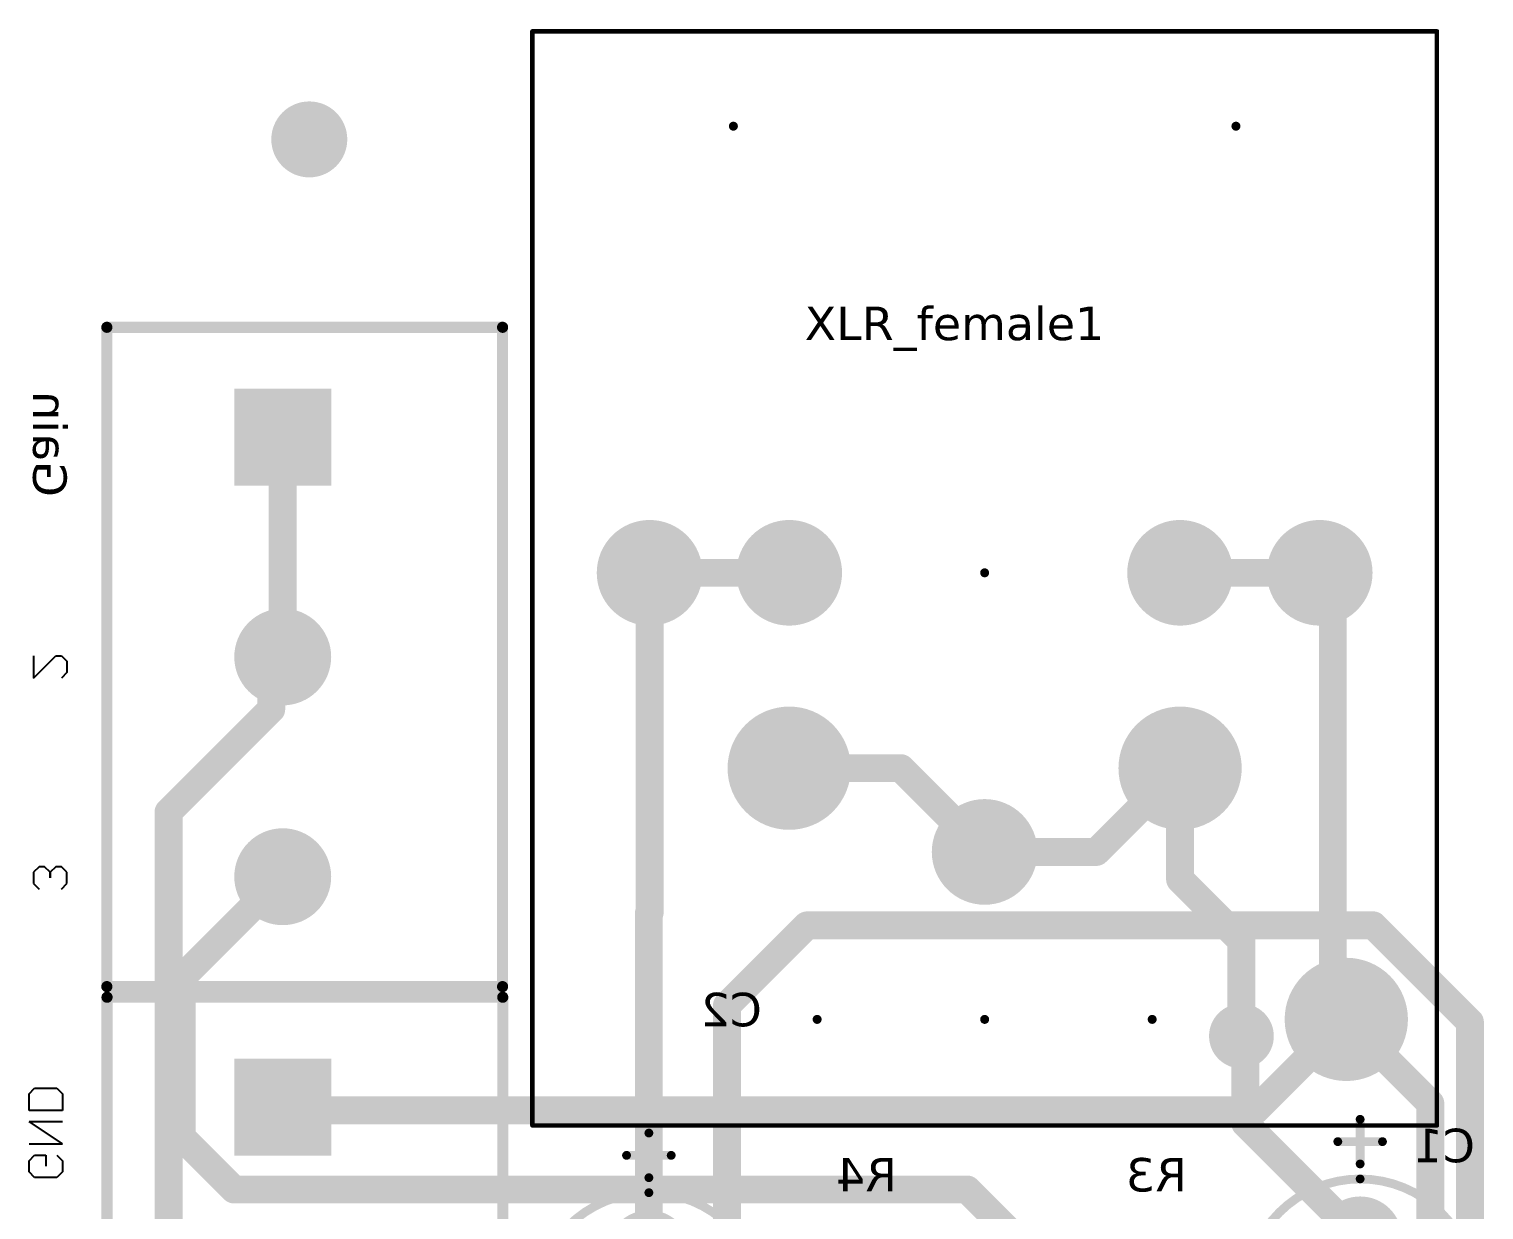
# Model space of a CAD drawing. Header units: millimetres. Extents: x 28 to 434, y 70 to 207.
# Drawn here: x 28.12 to 61.2, y 179.82 to 206.68 of the extents above; entities that cross this region are included whole.
import ezdxf

# ---------------------------------------------------------------- set-up
doc = ezdxf.new("R2010")
doc.units = ezdxf.units.MM
doc.header["$LTSCALE"] = 0.5
doc.layers.get('0').update_dxf_attribs({"color": 250})
for name, color, linetype in [('BottomLayer', 5, 'Continuous'), ('BottomOverlay', 54, 'Continuous'), ('BottomSolder', 6, 'Continuous'), ('MultiLayer', 9, 'Continuous'), ('TopLayer', 1, 'Continuous'), ('TopOverlay', 2, 'Continuous'), ('TopSolder', 216, 'Continuous')]:
    doc.layers.add(name, color=color, linetype=linetype)
doc.styles.get("Standard").update_dxf_attribs({"font": 'verdana.ttf'})

# ---------------------------------------------------------------- blocks, each defined once
blk = doc.blocks.new('XLR_F______N_______NCJ6FA_V_B_1')
at = {"layer": 'BottomLayer'}
for points, const_width in [([(7.575, 10.16, 1), (8.875, 10.16, 1)], 1.3), ([(-0.55, 6.35, 1), (0.55, 6.35, 1)], 1.1), ([(-5.095, 4.445, 1), (-3.795, 4.445, 1)], 1.3), ([(3.795, 4.445, 1), (5.095, 4.445, 1)], 1.3), ([(-8.17, 0, 1), (-7.07, 0, 1)], 1.1), ([(-4.995, 0, 1), (-3.895, 0, 1)], 1.1), ([(3.895, 0, 1), (4.995, 0, 1)], 1.1), ([(7.07, 0, 1), (8.17, 0, 1)], 1.1)]:
    blk.add_lwpolyline(points, format="xyb", close=True, dxfattribs=dict(at, const_width=const_width))
at = {"layer": 'BottomOverlay', "const_width": 0.1}
for points in [[(-10.287, 12.573), (-10.287, -12.319)], [(10.287, 12.573), (-10.287, 12.573)], [(10.287, 12.573), (10.287, -12.319)], [(10.287, -12.319), (-10.287, -12.319)]]:
    blk.add_lwpolyline(points, dxfattribs=at)
at = {"layer": 'BottomOverlay', "const_width": 0.05}
for points in [[(-10.312, 12.573, 1), (-10.262, 12.573, 1)], [(-10.312, 12.573, 1), (-10.262, 12.573, 1)], [(10.262, 12.573, 1), (10.312, 12.573, 1)], [(10.262, 12.573, 1), (10.312, 12.573, 1)], [(-10.312, -12.319, 1), (-10.262, -12.319, 1)], [(-10.312, -12.319, 1), (-10.262, -12.319, 1)], [(10.262, -12.319, 1), (10.312, -12.319, 1)], [(10.262, -12.319, 1), (10.312, -12.319, 1)]]:
    blk.add_lwpolyline(points, format="xyb", close=True, dxfattribs=at)
at = {"layer": 'BottomSolder'}
for points, const_width in [([(7.524, 10.16, 1), (8.926, 10.16, 1)], 1.402), ([(-3.861, 10.16, 1), (-3.759, 10.16, 1)], 0.102), ([(-0.051, 10.16, 1), (0.051, 10.16, 1)], 0.102), ([(3.759, 10.16, 1), (3.861, 10.16, 1)], 0.102), ([(-0.601, 6.35, 1), (0.601, 6.35, 1)], 1.202), ([(-5.146, 4.445, 1), (-3.744, 4.445, 1)], 1.402), ([(3.744, 4.445, 1), (5.146, 4.445, 1)], 1.402), ([(-8.221, 0, 1), (-7.019, 0, 1)], 1.202), ([(-5.046, 0, 1), (-3.844, 0, 1)], 1.202), ([(3.844, 0, 1), (5.046, 0, 1)], 1.202), ([(7.019, 0, 1), (8.221, 0, 1)], 1.202), ([(-0.051, 0, 1), (0.051, 0, 1)], 0.102), ([(-5.766, -10.16, 1), (-5.664, -10.16, 1)], 0.102), ([(5.664, -10.16, 1), (5.766, -10.16, 1)], 0.102)]:
    blk.add_lwpolyline(points, format="xyb", close=True, dxfattribs=dict(at, const_width=const_width))
at = {"layer": 'MultiLayer'}
for points, const_width in [([(7.575, 10.16, 1), (8.875, 10.16, 1)], 1.3), ([(-0.55, 6.35, 1), (0.55, 6.35, 1)], 1.1), ([(-5.095, 4.445, 1), (-3.795, 4.445, 1)], 1.3), ([(3.795, 4.445, 1), (5.095, 4.445, 1)], 1.3), ([(-8.17, 0, 1), (-7.07, 0, 1)], 1.1), ([(-4.995, 0, 1), (-3.895, 0, 1)], 1.1), ([(3.895, 0, 1), (4.995, 0, 1)], 1.1), ([(7.07, 0, 1), (8.17, 0, 1)], 1.1)]:
    blk.add_lwpolyline(points, format="xyb", close=True, dxfattribs=dict(at, const_width=const_width))
at = {"layer": 'TopLayer'}
for points, const_width in [([(7.575, 10.16, 1), (8.875, 10.16, 1)], 1.3), ([(-0.55, 6.35, 1), (0.55, 6.35, 1)], 1.1), ([(-5.095, 4.445, 1), (-3.795, 4.445, 1)], 1.3), ([(3.795, 4.445, 1), (5.095, 4.445, 1)], 1.3), ([(-8.17, 0, 1), (-7.07, 0, 1)], 1.1), ([(-4.995, 0, 1), (-3.895, 0, 1)], 1.1), ([(3.895, 0, 1), (4.995, 0, 1)], 1.1), ([(7.07, 0, 1), (8.17, 0, 1)], 1.1)]:
    blk.add_lwpolyline(points, format="xyb", close=True, dxfattribs=dict(at, const_width=const_width))
at = {"layer": 'TopSolder'}
for points, const_width in [([(7.524, 10.16, 1), (8.926, 10.16, 1)], 1.402), ([(-3.861, 10.16, 1), (-3.759, 10.16, 1)], 0.102), ([(-0.051, 10.16, 1), (0.051, 10.16, 1)], 0.102), ([(3.759, 10.16, 1), (3.861, 10.16, 1)], 0.102), ([(-0.601, 6.35, 1), (0.601, 6.35, 1)], 1.202), ([(-5.146, 4.445, 1), (-3.744, 4.445, 1)], 1.402), ([(3.744, 4.445, 1), (5.146, 4.445, 1)], 1.402), ([(-8.221, 0, 1), (-7.019, 0, 1)], 1.202), ([(-5.046, 0, 1), (-3.844, 0, 1)], 1.202), ([(3.844, 0, 1), (5.046, 0, 1)], 1.202), ([(7.019, 0, 1), (8.221, 0, 1)], 1.202), ([(-0.051, 0, 1), (0.051, 0, 1)], 0.102), ([(-5.766, -10.16, 1), (-5.664, -10.16, 1)], 0.102), ([(5.664, -10.16, 1), (5.766, -10.16, 1)], 0.102)]:
    blk.add_lwpolyline(points, format="xyb", close=True, dxfattribs=dict(at, const_width=const_width))
blk = doc.blocks.new('_______3_33')
at = {"layer": 'BottomLayer', "const_width": 1}
for points in [[(4.5, 0, 1), (5.5, 0, 1)], [(9.5, 0, 1), (10.5, 0, 1)]]:
    blk.add_lwpolyline(points, format="xyb", close=True, dxfattribs=at)
at = {"layer": 'BottomLayer'}
blk.add_solid([(-1, -1), (1, -1), (-1, 1), (1, 1)], dxfattribs=at)
at = {"layer": 'BottomSolder', "const_width": 1.102}
for points in [[(4.449, 0, 1), (5.551, 0, 1)], [(9.449, 0, 1), (10.551, 0, 1)]]:
    blk.add_lwpolyline(points, format="xyb", close=True, dxfattribs=at)
at = {"layer": 'BottomSolder'}
blk.add_solid([(-1.102, -1.102), (1.102, -1.102), (-1.102, 1.102), (1.102, 1.102)], dxfattribs=at)
at = {"layer": 'MultiLayer', "const_width": 1}
for points in [[(4.5, 0, 1), (5.5, 0, 1)], [(9.5, 0, 1), (10.5, 0, 1)]]:
    blk.add_lwpolyline(points, format="xyb", close=True, dxfattribs=at)
at = {"layer": 'MultiLayer'}
blk.add_solid([(-1, -1), (1, -1), (-1, 1), (1, 1)], dxfattribs=at)
at = {"layer": 'TopLayer', "const_width": 1}
for points in [[(4.5, 0, 1), (5.5, 0, 1)], [(9.5, 0, 1), (10.5, 0, 1)]]:
    blk.add_lwpolyline(points, format="xyb", close=True, dxfattribs=at)
at = {"layer": 'TopLayer'}
blk.add_solid([(-1, -1), (1, -1), (-1, 1), (1, 1)], dxfattribs=at)
at = {"layer": 'TopOverlay', "const_width": 0.254}
for points in [[(-2.5, -5), (-2.5, 4)], [(12.5, 4), (-2.5, 4)], [(12.5, -5), (12.5, 4)], [(12.5, -5), (-2.5, -5)]]:
    blk.add_lwpolyline(points, dxfattribs=at)
at = {"layer": 'TopOverlay', "const_width": 0.127}
for points in [[(-2.564, 4, 1), (-2.437, 4, 1)], [(-2.564, 4, 1), (-2.437, 4, 1)], [(12.436, 4, 1), (12.563, 4, 1)], [(12.436, 4, 1), (12.563, 4, 1)], [(-2.564, -5, 1), (-2.437, -5, 1)], [(-2.564, -5, 1), (-2.437, -5, 1)], [(12.436, -5, 1), (12.563, -5, 1)], [(12.436, -5, 1), (12.563, -5, 1)]]:
    blk.add_lwpolyline(points, format="xyb", close=True, dxfattribs=at)
at = {"layer": 'TopSolder', "const_width": 1.102}
for points in [[(4.449, 0, 1), (5.551, 0, 1)], [(9.449, 0, 1), (10.551, 0, 1)]]:
    blk.add_lwpolyline(points, format="xyb", close=True, dxfattribs=at)
at = {"layer": 'TopSolder'}
blk.add_solid([(-1.102, -1.102), (1.102, -1.102), (-1.102, 1.102), (1.102, 1.102)], dxfattribs=at)
blk = doc.blocks.new('_______3_34')
at = {"layer": 'BottomLayer', "const_width": 1}
for points in [[(4.5, 0, 1), (5.5, 0, 1)], [(9.5, 0, 1), (10.5, 0, 1)]]:
    blk.add_lwpolyline(points, format="xyb", close=True, dxfattribs=at)
at = {"layer": 'BottomLayer'}
blk.add_solid([(-1, -1), (1, -1), (-1, 1), (1, 1)], dxfattribs=at)
at = {"layer": 'BottomSolder', "const_width": 1.102}
for points in [[(4.449, 0, 1), (5.551, 0, 1)], [(9.449, 0, 1), (10.551, 0, 1)]]:
    blk.add_lwpolyline(points, format="xyb", close=True, dxfattribs=at)
at = {"layer": 'BottomSolder'}
blk.add_solid([(-1.102, -1.102), (1.102, -1.102), (-1.102, 1.102), (1.102, 1.102)], dxfattribs=at)
at = {"layer": 'MultiLayer', "const_width": 1}
for points in [[(4.5, 0, 1), (5.5, 0, 1)], [(9.5, 0, 1), (10.5, 0, 1)]]:
    blk.add_lwpolyline(points, format="xyb", close=True, dxfattribs=at)
at = {"layer": 'MultiLayer'}
blk.add_solid([(-1, -1), (1, -1), (-1, 1), (1, 1)], dxfattribs=at)
at = {"layer": 'TopLayer', "const_width": 1}
for points in [[(4.5, 0, 1), (5.5, 0, 1)], [(9.5, 0, 1), (10.5, 0, 1)]]:
    blk.add_lwpolyline(points, format="xyb", close=True, dxfattribs=at)
at = {"layer": 'TopLayer'}
blk.add_solid([(-1, -1), (1, -1), (-1, 1), (1, 1)], dxfattribs=at)
at = {"layer": 'TopOverlay', "const_width": 0.254}
for points in [[(-2.5, -5), (-2.5, 4)], [(12.5, 4), (-2.5, 4)], [(12.5, -5), (12.5, 4)], [(12.5, -5), (-2.5, -5)]]:
    blk.add_lwpolyline(points, dxfattribs=at)
at = {"layer": 'TopOverlay', "const_width": 0.127}
for points in [[(-2.563, 4, 1), (-2.436, 4, 1)], [(-2.563, 4, 1), (-2.436, 4, 1)], [(12.437, 4, 1), (12.564, 4, 1)], [(12.437, 4, 1), (12.564, 4, 1)], [(-2.563, -5, 1), (-2.436, -5, 1)], [(-2.563, -5, 1), (-2.436, -5, 1)], [(12.437, -5, 1), (12.564, -5, 1)], [(12.437, -5, 1), (12.564, -5, 1)]]:
    blk.add_lwpolyline(points, format="xyb", close=True, dxfattribs=at)
at = {"layer": 'TopSolder', "const_width": 1.102}
for points in [[(4.449, 0, 1), (5.551, 0, 1)], [(9.449, 0, 1), (10.551, 0, 1)]]:
    blk.add_lwpolyline(points, format="xyb", close=True, dxfattribs=at)
at = {"layer": 'TopSolder'}
blk.add_solid([(-1.102, -1.102), (1.102, -1.102), (-1.102, 1.102), (1.102, 1.102)], dxfattribs=at)
blk = doc.blocks.new('CAPACITOR_10UF_54')
at = {"layer": 'BottomLayer', "const_width": 0.85}
for points in [[(-0.425, 0, 1), (0.425, 0, 1)], [(2.075, 0, 1), (2.925, 0, 1)]]:
    blk.add_lwpolyline(points, format="xyb", close=True, dxfattribs=at)
at = {"layer": 'BottomSolder', "const_width": 0.952}
for points in [[(-0.476, 0, 1), (0.476, 0, 1)], [(2.024, 0, 1), (2.976, 0, 1)]]:
    blk.add_lwpolyline(points, format="xyb", close=True, dxfattribs=at)
at = {"layer": 'MultiLayer', "const_width": 0.85}
for points in [[(-0.425, 0, 1), (0.425, 0, 1)], [(2.075, 0, 1), (2.925, 0, 1)]]:
    blk.add_lwpolyline(points, format="xyb", close=True, dxfattribs=at)
at = {"layer": 'TopLayer', "const_width": 0.85}
for points in [[(-0.425, 0, 1), (0.425, 0, 1)], [(2.075, 0, 1), (2.925, 0, 1)]]:
    blk.add_lwpolyline(points, format="xyb", close=True, dxfattribs=at)
at = {"layer": 'TopOverlay'}
for points, const_width in [([(3.85, 0, 1), (-1.35, 0, 1)], 0.2), ([(4.649, 0.508, 1), (4.749, 0.508, 1)], 0.1), ([(-1.4, 0, 1), (-1.3, 0, 1)], 0.1), ([(3.8, 0, 1), (3.9, 0, 1)], 0.1), ([(4.141, 0, 1), (4.241, 0, 1)], 0.1), ([(5.157, 0, 1), (5.257, 0, 1)], 0.1), ([(4.649, -0.508, 1), (4.749, -0.508, 1)], 0.1)]:
    blk.add_lwpolyline(points, format="xyb", close=True, dxfattribs=dict(at, const_width=const_width))
at = {"layer": 'TopOverlay', "const_width": 0.2}
for points in [[(4.699, 0.508), (4.699, -0.508)], [(4.191, 0), (5.207, 0)]]:
    blk.add_lwpolyline(points, dxfattribs=at)
at = {"layer": 'TopSolder', "const_width": 0.952}
for points in [[(-0.476, 0, 1), (0.476, 0, 1)], [(2.024, 0, 1), (2.976, 0, 1)]]:
    blk.add_lwpolyline(points, format="xyb", close=True, dxfattribs=at)
blk = doc.blocks.new('CAPACITOR_10UF_55')
at = {"layer": 'BottomLayer', "const_width": 0.85}
for points in [[(-0.425, 0, 1), (0.425, 0, 1)], [(2.075, 0, 1), (2.925, 0, 1)]]:
    blk.add_lwpolyline(points, format="xyb", close=True, dxfattribs=at)
at = {"layer": 'BottomSolder', "const_width": 0.952}
for points in [[(-0.476, 0, 1), (0.476, 0, 1)], [(2.024, 0, 1), (2.976, 0, 1)]]:
    blk.add_lwpolyline(points, format="xyb", close=True, dxfattribs=at)
at = {"layer": 'MultiLayer', "const_width": 0.85}
for points in [[(-0.425, 0, 1), (0.425, 0, 1)], [(2.075, 0, 1), (2.925, 0, 1)]]:
    blk.add_lwpolyline(points, format="xyb", close=True, dxfattribs=at)
at = {"layer": 'TopLayer', "const_width": 0.85}
for points in [[(-0.425, 0, 1), (0.425, 0, 1)], [(2.075, 0, 1), (2.925, 0, 1)]]:
    blk.add_lwpolyline(points, format="xyb", close=True, dxfattribs=at)
at = {"layer": 'TopOverlay'}
for points, const_width in [([(3.85, 0, 1), (-1.35, 0, 1)], 0.2), ([(4.649, 0.508, 1), (4.749, 0.508, 1)], 0.1), ([(-1.4, 0, 1), (-1.3, 0, 1)], 0.1), ([(3.8, 0, 1), (3.9, 0, 1)], 0.1), ([(4.141, 0, 1), (4.241, 0, 1)], 0.1), ([(5.157, 0, 1), (5.257, 0, 1)], 0.1), ([(4.649, -0.508, 1), (4.749, -0.508, 1)], 0.1)]:
    blk.add_lwpolyline(points, format="xyb", close=True, dxfattribs=dict(at, const_width=const_width))
at = {"layer": 'TopOverlay', "const_width": 0.2}
for points in [[(4.699, 0.508), (4.699, -0.508)], [(4.191, 0), (5.207, 0)]]:
    blk.add_lwpolyline(points, dxfattribs=at)
at = {"layer": 'TopSolder', "const_width": 0.952}
for points in [[(-0.476, 0, 1), (0.476, 0, 1)], [(2.024, 0, 1), (2.976, 0, 1)]]:
    blk.add_lwpolyline(points, format="xyb", close=True, dxfattribs=at)
blk = doc.blocks.new('xlr_ingang')
at = {"layer": 'BottomLayer'}
for points, const_width in [([(116.719, 121.7, 1), (117.481, 121.7, 1)], 0.762), ([(117.545, 114.926, 1), (117.863, 114.926, 1)], 0.318), ([(93.662, 111.541, 1), (93.979, 111.541, 1)], 0.318), ([(93.662, 111.541, 1), (93.979, 111.541, 1)], 0.318), ([(93.961, 111.84, 1), (94.279, 111.84, 1)], 0.318), ([(93.961, 111.84, 1), (94.279, 111.84, 1)], 0.318), ([(97.136, 111.84, 1), (97.454, 111.84, 1)], 0.318), ([(106.026, 111.84, 1), (106.344, 111.84, 1)], 0.318), ([(109.201, 111.84, 1), (109.519, 111.84, 1)], 0.318), ([(117.545, 109.926, 1), (117.863, 109.926, 1)], 0.318), ([(97.136, 107.395, 1), (97.454, 107.395, 1)], 0.318), ([(97.136, 107.395, 1), (97.454, 107.395, 1)], 0.318), ([(103.486, 107.395, 1), (103.804, 107.395, 1)], 0.318), ([(103.486, 107.395, 1), (103.804, 107.395, 1)], 0.318), ([(106.026, 107.395, 1), (106.344, 107.395, 1)], 0.318), ([(99.041, 105.49, 1), (99.359, 105.49, 1)], 0.318), ([(99.041, 105.49, 1), (99.359, 105.49, 1)], 0.318), ([(101.581, 105.49, 1), (101.899, 105.49, 1)], 0.318), ([(101.581, 105.49, 1), (101.899, 105.49, 1)], 0.318), ([(117.545, 104.926, 1), (117.863, 104.926, 1)], 0.318), ([(117.545, 104.926, 1), (117.863, 104.926, 1)], 0.318), ([(117.545, 104.926, 1), (117.863, 104.926, 1)], 0.318), ([(97.136, 104.865, 1), (97.454, 104.865, 1)], 0.318), ([(97.136, 104.865, 1), (97.454, 104.865, 1)], 0.318), ([(95.741, 103.47, 1), (96.059, 103.47, 1)], 0.318), ([(95.741, 103.47, 1), (96.059, 103.47, 1)], 0.318), ([(119.841, 102.63, 1), (120.159, 102.63, 1)], 0.318), ([(119.841, 102.63, 1), (120.159, 102.63, 1)], 0.318), ([(93.662, 101.986, 1), (93.979, 101.986, 1)], 0.318), ([(93.662, 101.986, 1), (93.979, 101.986, 1)], 0.318), ([(93.356, 101.68, 1), (93.674, 101.68, 1)], 0.318), ([(93.432, 101.756, 1), (93.749, 101.756, 1)], 0.318), ([(95.583, 101.3, 1), (96.218, 101.3, 1)], 0.635), ([(95.741, 101.3, 1), (96.059, 101.3, 1)], 0.318), ([(95.428, 99.609, 1), (95.745, 99.609, 1)], 0.318), ([(95.428, 99.609, 1), (95.745, 99.609, 1)], 0.318), ([(117.466, 99.609, 1), (117.783, 99.609, 1)], 0.318), ([(117.466, 99.609, 1), (117.783, 99.609, 1)], 0.318), ([(117.541, 99.684, 1), (117.859, 99.684, 1)], 0.318), ([(119.841, 99, 1), (120.159, 99, 1)], 0.318), ([(119.841, 99, 1), (120.159, 99, 1)], 0.318), ([(101.978, 97.81, 1), (102.296, 97.81, 1)], 0.318), ([(101.978, 97.81, 1), (102.296, 97.81, 1)], 0.318), ([(118.651, 97.81, 1), (118.968, 97.81, 1)], 0.318), ([(118.651, 97.81, 1), (118.968, 97.81, 1)], 0.318)]:
    blk.add_lwpolyline(points, format="xyb", close=True, dxfattribs=dict(at, const_width=const_width))
at = {"layer": 'BottomLayer', "const_width": 0.635}
for points in [[(117.704, 109.926), (117.704, 114.926)], [(93.821, 111.541), (94.12, 111.84)], [(93.821, 101.986), (93.821, 111.541)], [(94.12, 111.84), (97.295, 111.84)], [(106.185, 111.84), (109.36, 111.84)], [(97.295, 104.865), (97.295, 107.395)], [(97.295, 107.395), (99.2, 105.49)], [(101.74, 105.49), (103.645, 107.395)], [(103.645, 107.395), (106.185, 107.395)], [(99.2, 105.49), (101.74, 105.49)], [(117.704, 104.926), (120, 102.63)], [(117.704, 104.926), (117.704, 104.926)], [(95.9, 103.47), (97.295, 104.865)], [(95.9, 101.3), (95.9, 103.47)], [(120, 99), (120, 102.63)], [(93.591, 101.756), (93.821, 101.986)], [(93.515, 101.68), (95.586, 99.609)], [(95.586, 99.609), (117.624, 99.609)], [(117.624, 99.609), (117.7, 99.684)], [(118.81, 97.81), (120, 99)], [(101.156, 96.828), (102.137, 97.81)], [(102.137, 97.81), (118.81, 97.81)]]:
    blk.add_lwpolyline(points, dxfattribs=at)
at = {"layer": 'BottomSolder'}
for points, const_width in [([(116.668, 121.7, 1), (117.532, 121.7, 1)], 0.864), ([(95.532, 101.3, 1), (96.268, 101.3, 1)], 0.737)]:
    blk.add_lwpolyline(points, format="xyb", close=True, dxfattribs=dict(at, const_width=const_width))
at = {"layer": 'MultiLayer'}
for points, const_width in [([(116.719, 121.7, 1), (117.481, 121.7, 1)], 0.762), ([(95.583, 101.3, 1), (96.218, 101.3, 1)], 0.635)]:
    blk.add_lwpolyline(points, format="xyb", close=True, dxfattribs=dict(at, const_width=const_width))
at = {"layer": 'TopLayer'}
for points, const_width in [([(116.719, 121.7, 1), (117.481, 121.7, 1)], 0.762), ([(117.545, 114.926, 1), (117.863, 114.926, 1)], 0.318), ([(109.201, 111.84, 1), (109.519, 111.84, 1)], 0.318), ([(117.545, 109.926, 1), (117.863, 109.926, 1)], 0.318), ([(117.545, 109.926, 1), (117.863, 109.926, 1)], 0.318), ([(117.807, 109.665, 1), (118.124, 109.665, 1)], 0.318), ([(117.807, 109.665, 1), (118.124, 109.665, 1)], 0.318), ([(117.807, 108.735, 1), (118.124, 108.735, 1)], 0.318), ([(117.807, 108.735, 1), (118.124, 108.735, 1)], 0.318), ([(120.141, 106.4, 1), (120.459, 106.4, 1)], 0.318), ([(120.141, 106.4, 1), (120.459, 106.4, 1)], 0.318), ([(109.201, 104.106, 1), (109.519, 104.106, 1)], 0.318), ([(109.201, 104.106, 1), (109.519, 104.106, 1)], 0.318), ([(109.218, 104.089, 1), (109.536, 104.089, 1)], 0.318), ([(109.218, 104.089, 1), (109.536, 104.089, 1)], 0.318), ([(92.743, 103.819, 1), (93.061, 103.819, 1)], 0.318), ([(92.743, 103.819, 1), (93.061, 103.819, 1)], 0.318), ([(105.623, 103.819, 1), (105.94, 103.819, 1)], 0.318), ([(105.623, 103.819, 1), (105.94, 103.819, 1)], 0.318), ([(107.441, 102, 1), (107.759, 102, 1)], 0.318), ([(107.441, 102, 1), (107.759, 102, 1)], 0.318), ([(90.545, 101.62, 1), (90.862, 101.62, 1)], 0.318), ([(90.545, 101.62, 1), (90.862, 101.62, 1)], 0.318), ([(93.356, 101.68, 1), (93.674, 101.68, 1)], 0.318), ([(95.583, 101.3, 1), (96.218, 101.3, 1)], 0.635), ([(95.741, 101.3, 1), (96.059, 101.3, 1)], 0.318), ([(95.65, 101.209, 1), (95.968, 101.209, 1)], 0.318), ([(95.65, 101.209, 1), (95.968, 101.209, 1)], 0.318), ([(91.445, 99.769, 1), (91.762, 99.769, 1)], 0.318), ([(91.445, 99.769, 1), (91.762, 99.769, 1)], 0.318), ([(95.65, 99.309, 1), (95.968, 99.309, 1)], 0.318), ([(95.65, 99.309, 1), (95.968, 99.309, 1)], 0.318)]:
    blk.add_lwpolyline(points, format="xyb", close=True, dxfattribs=dict(at, const_width=const_width))
at = {"layer": 'TopLayer', "const_width": 0.635}
for points in [[(117.704, 109.926), (117.704, 114.926)], [(109.36, 104.106), (109.36, 111.84)], [(117.704, 109.926), (117.965, 109.665)], [(117.965, 108.735), (117.965, 109.665)], [(117.965, 108.735), (120.3, 106.4)], [(120.3, 83.3), (120.3, 106.4)], [(109.36, 104.106), (109.377, 104.089)], [(109.377, 96.388), (109.377, 104.089)], [(90.703, 101.62), (92.902, 103.819)], [(92.902, 103.819), (105.781, 103.819)], [(105.781, 103.819), (107.6, 102)], [(107.6, 96.881), (107.6, 102)], [(90.703, 66.733), (90.703, 101.62)], [(91.603, 99.769), (93.515, 101.68)], [(95.809, 101.209), (95.9, 101.3)], [(95.809, 99.309), (95.809, 101.209)], [(91.603, 89.394), (91.603, 99.769)], [(93.2, 96.7), (95.809, 99.309)]]:
    blk.add_lwpolyline(points, dxfattribs=at)
at = {"layer": 'TopOverlay'}
for p, q in [((122.738, 109.954), (122.611, 109.827)), ((122.865, 109.954), (122.738, 109.954)), ((123.373, 109.446), (122.865, 109.954)), ((123.373, 109.954), (123.373, 109.446)), ((122.611, 109.827), (122.611, 109.573)), ((122.611, 109.573), (122.738, 109.446)), ((122.611, 105.027), (122.738, 105.154)), ((122.611, 104.773), (122.611, 105.027)), ((122.738, 105.154), (122.865, 105.154)), ((122.865, 105.154), (122.992, 105.027)), ((122.992, 105.027), (123.119, 105.154)), ((122.992, 105.027), (122.992, 104.9)), ((122.992, 104.9), (122.992, 105.027)), ((123.119, 105.154), (123.246, 105.154)), ((123.246, 105.154), (123.373, 105.027)), ((123.373, 105.027), (123.373, 104.773)), ((122.738, 104.646), (122.611, 104.773)), ((123.373, 104.773), (123.246, 104.646)), ((122.838, 100.116), (122.711, 99.989)), ((122.711, 99.989), (122.711, 99.608)), ((123.346, 100.116), (122.838, 100.116)), ((123.473, 99.989), (123.346, 100.116)), ((123.473, 99.608), (123.473, 99.989)), ((122.711, 99.608), (123.473, 99.608)), ((122.711, 98.846), (123.473, 99.354)), ((123.473, 99.354), (122.711, 99.354)), ((123.473, 98.846), (122.711, 98.846)), ((122.838, 98.592), (122.711, 98.465)), ((122.711, 98.465), (122.711, 98.211)), ((123.346, 98.592), (123.092, 98.592)), ((123.092, 98.592), (123.092, 98.338)), ((123.473, 98.465), (123.346, 98.592)), ((123.473, 98.211), (123.473, 98.465)), ((122.711, 98.211), (122.838, 98.084)), ((122.838, 98.084), (123.346, 98.084)), ((123.346, 98.084), (123.473, 98.211))]:
    blk.add_line(p, q, dxfattribs=at)
at = {"layer": 'TopSolder'}
for points, const_width in [([(116.668, 121.7, 1), (117.532, 121.7, 1)], 0.864), ([(95.532, 101.3, 1), (96.268, 101.3, 1)], 0.737)]:
    blk.add_lwpolyline(points, format="xyb", close=True, dxfattribs=dict(at, const_width=const_width))
for name, p, rotation in [('XLR_F______N_______NCJ6FA_V_B_1', (101.74, 111.84), 180), ('_______3_34', (117.704, 114.926), 270), ('_______3_33', (117.7, 99.684), 270), ('CAPACITOR_10UF_55', (93.2, 94.2), 90), ('CAPACITOR_10UF_54', (109.377, 93.888), 90)]:
    blk.add_blockref(name, p, dxfattribs=dict(rotation=rotation))
at = {"layer": 'BottomOverlay', "text_generation_flag": 2}
blk.add_text('XLR_female1', height=0.762, dxfattribs=at).set_placement((105.834, 117.133))
at = {"layer": 'TopOverlay'}
blk.add_text('Gain', height=0.762, rotation=90, dxfattribs=at).set_placement((123.381, 113.567))
for s, p in [('C2', (106.807, 101.524)), ('C1', (90.589, 98.431)), ('R3', (97.139, 97.765)), ('R4', (103.734, 97.765))]:
    blk.add_text(s, height=0.762, dxfattribs=at).set_placement(p)

msp = doc.modelspace()

# ---------------------------------------------------------------- block references
at = {"linetype": 'Continuous', "extrusion": (-1.22465e-16, 0, -1)}
msp.add_blockref('xlr_ingang', (-151.588, 82.472, 23.667), dxfattribs=at)

doc.saveas('drawing.dxf')
